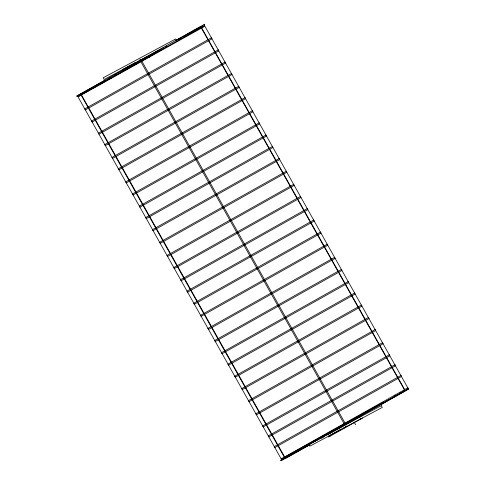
<?xml version="1.0" encoding="UTF-8"?>
<svg xmlns="http://www.w3.org/2000/svg" width="485" height="485" viewBox="0 0 485 485"><rect width="100%" height="100%" fill="white"/><g stroke="black" fill="none" stroke-linecap="round" stroke-linejoin="round"><path stroke-width="0.73" d="M135.533 62.377L122.517 69.682L122.893 70.355L139.195 61.207M140.844 59.4L139.541 60.128L139.898 60.813L143.269 58.921M76.466 96.175L204.652 24.25M104.657 80.48L77.073 95.957L77.454 96.636L79.958 95.236M175.752 40.558L200.851 26.475M145.548 57.642L146.803 56.939M80.668 94.29L81.989 93.55M83.305 92.811L85.281 91.701M86.603 90.962L87.918 90.222M95.169 86.154L96.485 85.415M97.806 84.675L101.759 82.456M109.01 78.388L110.325 77.648M114.284 75.43L115.6 74.69M179.426 39.297L181.493 38.139M184.67 36.357L185.979 35.623M187.289 34.89L194.6 30.785M195.916 30.046L197.231 29.306M198.45 28.621L202.403 26.408M81.832 94.181L84.335 92.774M86.215 91.726L92.78 88.04M93.957 87.379L100.522 83.693M101.056 83.396L105.039 81.159M80.947 94.775L84.208 92.944M86.172 91.847L92.047 88.549M94.005 87.452L140.395 61.419M141.493 60.807L157.316 51.925L156.94 51.252L155.309 52.168L155.685 52.841M394.366 396.196L396.336 395.093M284.404 458.022L281.13 459.859L281.512 460.538L309.097 445.06L308.715 444.375L304.695 446.636M291.6 453.978L295.529 451.777M296.838 451.044L298.148 450.31M302.076 448.104L303.386 447.37M363.332 413.705L367.284 411.486M368.606 410.746L369.922 410.007M374.535 407.418L378.488 405.199M379.81 404.46L381.125 403.72M382.477 402.993L383.562 402.38L383.841 402.871M399.579 393.365L400.895 392.626M402.217 391.886L404.193 390.777M329.097 433.05L331.055 431.953M332.352 431.226L336.263 429.031M337.56 428.303L338.863 427.57M340.167 426.842L344.071 424.648M345.375 423.92L346.678 423.187M347.975 422.459L359.046 416.245M280.209 460.75L408.388 388.825L407.824 387.824L281.209 458.901L281.779 459.901L408.388 388.825M360.973 415.669L389.704 399.549M390.358 399.179L405.127 390.898L404.854 390.407M309.818 444.757L285.004 458.677L284.725 458.192M321.452 438.228L324.022 436.785M329.454 433.736L361.373 415.827L360.998 415.154L359.367 416.069L359.743 416.742M341.264 429.025L328.248 436.33L328.624 437.003L362.574 417.955M345.271 426.782L346.569 426.048M293.934 451.99L281.258 459.046L78.006 96.812L204.894 26.226L408.534 389.146L381.513 404.302L381.131 403.623M294.589 451.626L383.659 402.083M403.829 390.868L405.06 390.183M161.275 48.93L104.16 79.498L103.226 77.745L175.618 39L176.552 40.758M162.602 48.221L163.93 47.512M165.258 46.796L166.591 46.087M148.907 56.436L149.58 57.618M77.479 95.636L78.043 96.636L204.658 25.566L204.094 24.565L204.476 25.244M202.681 25.353L203.063 26.038M201.226 27.136L404.66 389.607M200.796 26.505L201.069 26.996M200.966 27.275L404.399 389.752M179.505 38.479L179.783 38.97M178.492 38.927L178.874 39.612M382.544 402.829L382.932 403.508M381.931 403.296L382.204 403.787M360.561 418.197L360.937 418.87M354.099 422.089L355.572 424.714M345.035 423.078L141.196 59.964L140.207 60.516L344.047 423.629M139.462 60.176L139.819 60.861M343.556 427.74L343.932 428.413M124.724 69.331L125.1 70.004M124.148 68.767L124.524 69.44M329.879 435.415L330.255 436.088M123.093 70.246L123.469 70.919M308.339 444.587L308.612 445.078L306.981 445.994L306.702 445.509M103.256 81.262L103.638 81.947M307.314 445.163L307.696 445.848M102.65 81.607L102.923 82.092M80.862 93.829L285.216 457.967M80.522 94.023L284.877 458.161M211.399 37.818L84.784 108.895L85.348 109.895L211.963 38.818L211.399 37.818M218.189 49.919L91.574 120.995L92.138 121.996L218.753 50.919L218.189 49.919M225.01 62.086L98.394 133.157L98.958 134.157L225.573 63.086L225.01 62.086M231.424 73.514L104.808 144.591L105.372 145.591L231.988 74.514L231.424 73.514M238.626 86.342L112.011 157.419L112.575 158.419L239.19 87.342L238.626 86.342M244.937 97.685L118.322 168.762L118.886 169.762L245.501 98.685L244.937 97.685M252.303 110.823L125.688 181.893L126.258 182.893L252.873 111.823L252.303 110.823M259.093 122.917L132.478 193.994L133.042 194.994L259.657 123.917L259.093 122.917M265.913 135.085L139.298 206.155L139.868 207.156L266.483 136.085L265.913 135.085M272.327 146.512L145.712 217.589L146.282 218.589L272.897 147.513L272.327 146.512M279.099 158.583L152.484 229.654L153.054 230.654L279.663 159.583L279.099 158.583M286.247 171.254L159.632 242.33L160.195 243.331L286.811 172.254L286.247 171.254M293.613 184.385L166.998 255.462L167.567 256.462L294.183 185.385L293.613 184.385M300.403 196.486L173.788 267.562L174.351 268.557L300.967 197.486L300.403 196.486M307.223 208.647L180.608 279.724L181.178 280.724L307.793 209.647L307.223 208.647M313.637 220.081L187.022 291.152L187.592 292.152L314.207 221.081L313.637 220.081M320.409 232.145L193.794 303.222L194.358 304.222L320.973 233.146L320.409 232.145M327.151 244.252L200.535 315.329L201.105 316.329L327.714 245.252L327.151 244.252M334.523 257.383L207.907 328.46L208.471 329.461L335.087 258.384L334.523 257.383M341.313 269.484L214.697 340.561L215.261 341.561L341.876 270.484L341.313 269.484M348.133 281.646L221.518 352.722L222.081 353.723L348.697 282.646L348.133 281.646M354.547 293.079L227.932 364.15L228.496 365.15L355.111 294.08L354.547 293.079M361.319 305.144L234.704 376.221L235.267 377.221L361.883 306.144L361.319 305.144M368.406 317.475L241.791 388.552L242.354 389.546L368.97 318.475L368.406 317.475M375.147 329.582L248.532 400.652L249.096 401.653L375.711 330.576L375.147 329.582M382.513 342.713L255.898 413.784L256.468 414.784L383.083 343.713L382.513 342.713M389.303 354.808L262.688 425.885L263.252 426.885L389.867 355.808L389.303 354.808M394.905 364.799L268.29 435.876L268.854 436.876L395.469 365.799L394.905 364.799M400.913 375.505L274.298 446.582L274.862 447.582L401.477 376.505L400.913 375.505M328.781 433.232L327.145 434.148L327.527 434.821L329.157 433.905L328.781 433.232M381.343 405.654L308.957 444.393L309.891 446.151L382.277 407.406L381.343 405.654"/></g></svg>
